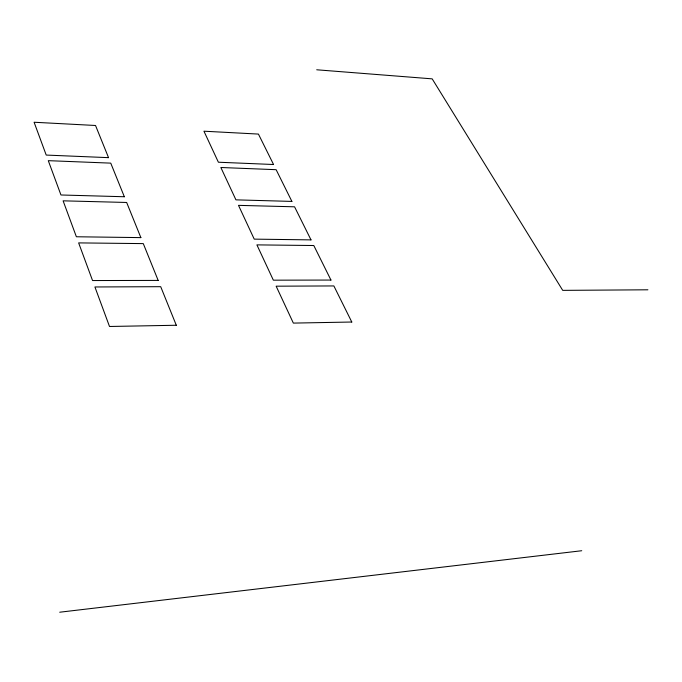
<?xml version="1.0" encoding="UTF-8"?>
<svg xmlns="http://www.w3.org/2000/svg" width="682" height="682" viewBox="0 0 682 682"><rect width="100%" height="100%" fill="white"/><g stroke="black" fill="none" stroke-linecap="round" stroke-linejoin="round"><path stroke-width="1.02" d="M59.726 612.214L581.729 550.732M647.9 289.799L562.718 290.362L432.183 78.856L316.712 69.786M176.297 325.254L109.504 326.482L94.917 286.969L160.705 286.687L176.297 325.254M351.793 322.023L293.354 323.098L276.15 286.184L333.873 285.937L351.793 322.023M158.164 280.413L92.547 280.549L78.643 242.894L143.288 243.61L158.164 280.413M330.949 280.055L273.354 280.174L256.909 244.881L313.797 245.52L330.949 280.055M140.867 237.617L76.375 236.765L63.111 200.832L126.656 202.469L140.867 237.617M311.001 239.885L254.233 239.135L238.495 205.359L294.564 206.808L311.001 239.885M124.337 196.748L60.954 194.984L48.286 160.662L110.748 163.134L124.337 196.748M291.887 201.412L235.929 199.852L220.857 167.499L276.133 169.69L291.887 201.412M108.54 157.653L46.214 155.07L34.1 122.249L95.531 125.488L108.54 157.653M273.559 164.515L218.393 162.222L203.944 131.2L258.435 134.081L273.559 164.515"/></g></svg>
